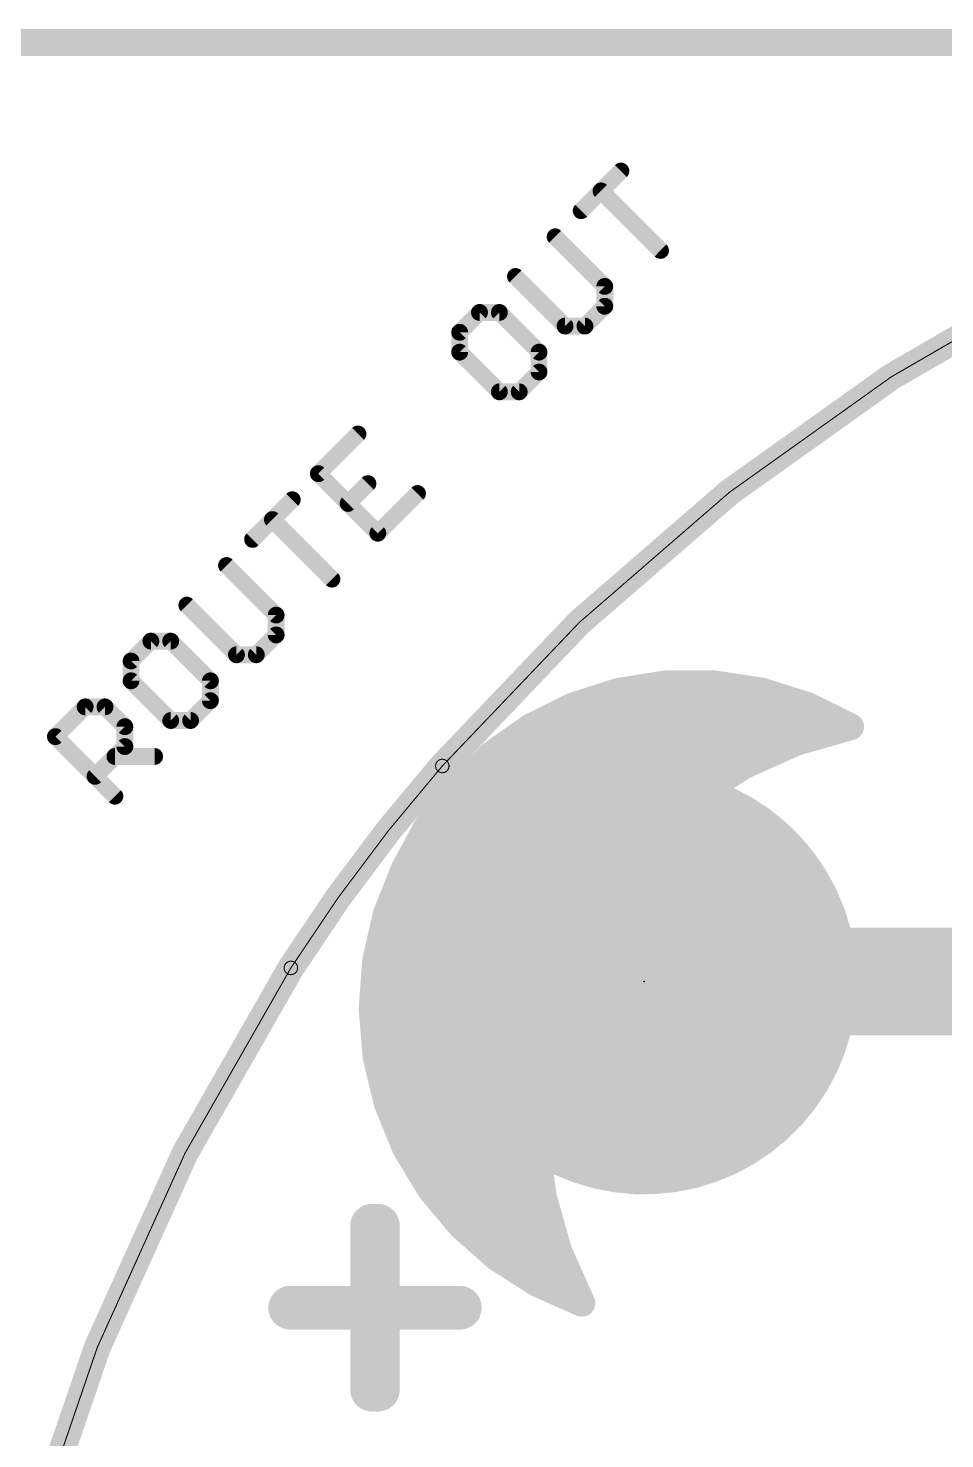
# Model space of a CAD drawing. Extents: x -29 to 78, y -21 to 39.
# Drawn here: x 0.94 to 7.86, y 19.79 to 30.43 of the extents above; entities that cross this region are included whole.
import ezdxf

# ---------------------------------------------------------------- set-up
doc = ezdxf.new("R2010")
doc.units = 0
for name, color, linetype in [('1', 12, 'CONTINUOUS'), ('16', 132, 'CONTINUOUS'), ('17', 110, 'CONTINUOUS'), ('20', 31, 'CONTINUOUS'), ('21', 41, 'CONTINUOUS'), ('22', 40, 'CONTINUOUS'), ('23', 53, 'CONTINUOUS'), ('49', 6, 'CONTINUOUS'), ('51', 53, 'CONTINUOUS')]:
    doc.layers.add(name, color=color, linetype=linetype)

# ---------------------------------------------------------------- blocks, each defined once
blk = doc.blocks.new('ROUNDP')
at = {"const_width": 0.5}
blk.add_lwpolyline([(0, -0.25, 1), (0, 0.25, 1), (0, -0.25)], format="xyb", dxfattribs=at)

msp = doc.modelspace()

# ---------------------------------------------------------------- linework, layer by layer
at = {"layer": '1'}
for points, const_width in [([(5.7526, 25.486), (5.3941, 25.4298)], 0.2032), ([(6.1156, 25.4868), (5.7526, 25.486)], 0.2032), ([(6.4744, 25.4321), (6.1156, 25.4868)], 0.2032), ([(5.3941, 25.4298), (5.0483, 25.3194)], 0.2032), ([(5.3008, 25.4), (6.5763, 25.4)], 0.2032), ([(6.8206, 25.3231), (6.4744, 25.4321)], 0.2032), ([(5.0483, 25.3194), (4.7235, 25.1574)], 0.2032), ([(7.1461, 25.1626), (6.8206, 25.3231)], 0.2032), ([(4.7235, 25.1574), (4.4273, 24.9477)], 0.2032), ([(4.8025, 25.1968), (7.0767, 25.1968)], 0.2032), ([(6.7349, 25.045), (7.1461, 25.1626)], 0.2032), ([(6.3447, 24.8702), (6.7349, 25.045)], 0.2032), ([(4.4273, 24.9477), (4.1666, 24.6952)], 0.2032), ([(4.4921, 24.9936), (6.6202, 24.9936)], 0.2032), ([(5.9832, 24.6417), (6.3447, 24.8702)], 0.2032), ([(4.2649, 24.7904), (6.2185, 24.7904)], 0.2032), ([(4.1666, 24.6952), (3.9476, 24.4057)], 0.2032), ([(5.658, 24.3641), (5.9832, 24.6417)], 0.2032), ([(4.0849, 24.5872), (5.9194, 24.5872)], 0.2032), ([(3.9476, 24.4057), (3.7754, 24.0862)], 0.2032), ([(3.9359, 24.384), (5.6813, 24.384)], 0.2032), ([(5.3755, 24.043), (5.658, 24.3641)], 0.2032), ([(3.8264, 24.1808), (5.4967, 24.1808)], 0.2032), ([(3.7754, 24.0862), (3.6413, 23.749)], 0.2032), ([(3.7322, 23.9776), (5.3327, 23.9776)], 0.2032), ([(5.1415, 23.6851), (5.3755, 24.043)], 0.2032), ([(3.6413, 23.749), (3.5604, 23.3951)], 0.2032), ([(3.6514, 23.7744), (5.1999, 23.7744)], 0.2032), ([(4.9608, 23.2976), (5.1415, 23.6851)], 0.2032), ([(3.6007, 23.5712), (5.0884, 23.5712)], 0.2032), ([(5.588, 23.241), (10.922, 23.241)], 0.8128), ([(3.5604, 23.3951), (3.5345, 23.0331)], 0.2032), ([(3.5584, 23.368), (4.9936, 23.368)], 0.2032), ([(4.837, 22.8883), (4.9608, 23.2976)], 0.2032), ([(3.5439, 23.1648), (4.9206, 23.1648)], 0.2032), ([(3.5345, 23.0331), (3.5643, 22.6714)], 0.2032), ([(3.5404, 22.9616), (4.8592, 22.9616)], 0.2032), ([(4.7727, 22.4655), (4.837, 22.8883)], 0.2032), ([(3.5571, 22.7584), (4.8172, 22.7584)], 0.2032), ([(3.5643, 22.6714), (3.649, 22.3185)], 0.2032), ([(3.5921, 22.5552), (4.7863, 22.5552)], 0.2032), ([(4.7691, 22.0379), (4.7727, 22.4655)], 0.2032), ([(3.6409, 22.352), (4.7717, 22.352)], 0.2032), ([(3.649, 22.3185), (3.7866, 21.9826)], 0.2032), ([(3.7185, 22.1488), (4.77, 22.1488)], 0.2032), ([(3.7866, 21.9826), (3.974, 21.6718)], 0.2032), ([(3.809, 21.9456), (4.7816, 21.9456)], 0.2032), ([(4.8263, 21.6141), (4.7691, 22.0379)], 0.2032), ([(3.9315, 21.7424), (4.809, 21.7424)], 0.2032), ([(3.974, 21.6718), (4.2067, 21.3933)], 0.2032), ([(4.0848, 21.5392), (4.8476, 21.5392)], 0.2032), ([(4.9433, 21.2028), (4.8263, 21.6141)], 0.2032), ([(4.2067, 21.3933), (4.4793, 21.1536)], 0.2032), ([(4.2719, 21.336), (4.9054, 21.336)], 0.2032), ([(5.1175, 20.8123), (4.9433, 21.2028)], 0.2032), ([(4.4793, 21.1536), (4.7853, 20.9584)], 0.2032), ([(4.5119, 21.1328), (4.9745, 21.1328)], 0.2032), ([(4.7853, 20.9584), (5.1175, 20.8123)], 0.2032), ([(4.8508, 20.9296), (5.0652, 20.9296)], 0.2032)]:
    msp.add_lwpolyline(points, dxfattribs=dict(at, const_width=const_width))
for points, const_width in [([(5.7525, 25.5368, 1), (5.7527, 25.4352)], 0.1016), ([(5.7605, 25.4358, 1), (5.7447, 25.5362)], 0.1016), ([(6.1232, 25.537, 1), (6.1079, 25.4366)], 0.1016), ([(6.1157, 25.436, 1), (6.1155, 25.5376)], 0.1016), ([(5.3008, 25.4508, 1), (5.3008, 25.3492)], 0.1016), ([(5.3862, 25.48, 1), (5.4019, 25.3796)], 0.1016), ([(5.4095, 25.3814, 1), (5.3786, 25.4782)], 0.1016), ([(6.4896, 25.4805, 1), (6.4591, 25.3836)], 0.1016), ([(6.4667, 25.3819, 1), (6.482, 25.4823)], 0.1016), ([(6.5763, 25.3492, 1), (6.5763, 25.4508)], 0.1016), ([(5.0329, 25.3678, 1), (5.0638, 25.271)], 0.1016), ([(5.071, 25.2739, 1), (5.0256, 25.3648)], 0.1016), ([(6.8431, 25.3687, 1), (6.7981, 25.2776)], 0.1016), ([(6.8053, 25.2747, 1), (6.8358, 25.3716)], 0.1016), ([(4.7008, 25.2029, 1), (4.7462, 25.1119)], 0.1016), ([(4.7529, 25.1159, 1), (4.6941, 25.1989)], 0.1016), ([(4.8025, 25.2476, 1), (4.8025, 25.146)], 0.1016), ([(7.0767, 25.146, 1), (7.0767, 25.2476)], 0.1016), ([(7.1236, 25.117, 1), (7.1685, 25.2081)], 0.1016), ([(7.16, 25.1137, 1), (7.1321, 25.2114)], 0.1016), ([(6.721, 25.0938, 1), (6.7489, 24.9962)], 0.1016), ([(6.7557, 24.9986, 1), (6.7142, 25.0914)], 0.1016), ([(4.3979, 24.9892, 1), (4.4566, 24.9062)], 0.1016), ([(4.4626, 24.9112, 1), (4.3919, 24.9842)], 0.1016), ([(4.4921, 25.0444, 1), (4.4921, 24.9428)], 0.1016), ([(6.6202, 24.9428, 1), (6.6202, 25.0444)], 0.1016), ([(6.3239, 24.9165, 1), (6.3654, 24.8238)], 0.1016), ([(6.3718, 24.8273, 1), (6.3175, 24.9131)], 0.1016), ([(4.2649, 24.8412, 1), (4.2649, 24.7396)], 0.1016), ([(6.2185, 24.7396, 1), (6.2185, 24.8412)], 0.1016), ([(4.1312, 24.7316, 1), (4.2019, 24.6587)], 0.1016), ([(4.2071, 24.6645, 1), (4.1261, 24.7258)], 0.1016), ([(5.9561, 24.6846, 1), (6.0104, 24.5987)], 0.1016), ([(6.0162, 24.603, 1), (5.9503, 24.6803)], 0.1016), ([(4.0849, 24.638, 1), (4.0849, 24.5364)], 0.1016), ([(5.9194, 24.5364, 1), (5.9194, 24.638)], 0.1016), ([(3.9071, 24.4364, 1), (3.9881, 24.3751)], 0.1016), ([(3.9923, 24.3816, 1), (3.9029, 24.4298)], 0.1016), ([(3.9359, 24.4348, 1), (3.9359, 24.3332)], 0.1016), ([(5.625, 24.4027, 1), (5.6909, 24.3254)], 0.1016), ([(5.6961, 24.3305, 1), (5.6198, 24.3976)], 0.1016), ([(5.6813, 24.3332, 1), (5.6813, 24.4348)], 0.1016), ([(3.8264, 24.2316, 1), (3.8264, 24.13)], 0.1016), ([(5.4967, 24.13, 1), (5.4967, 24.2316)], 0.1016), ([(3.8226, 24.0675, 1), (3.7282, 24.105)], 0.1016), ([(3.7322, 24.0284, 1), (3.7322, 23.9268)], 0.1016), ([(3.7307, 24.1103, 1), (3.8201, 24.0621)], 0.1016), ([(5.3373, 24.0766, 1), (5.4136, 24.0095)], 0.1016), ([(5.3327, 23.9268, 1), (5.3327, 24.0284)], 0.1016), ([(5.418, 24.0152, 1), (5.333, 24.0708)], 0.1016), ([(3.6908, 23.7376, 1), (3.5918, 23.7603)], 0.1016), ([(3.6514, 23.8252, 1), (3.6514, 23.7236)], 0.1016), ([(5.1999, 23.7236, 1), (5.1999, 23.8252)], 0.1016), ([(3.5941, 23.7677, 1), (3.6885, 23.7302)], 0.1016), ([(5.099, 23.7129, 1), (5.184, 23.6573)], 0.1016), ([(5.1875, 23.6637, 1), (5.0954, 23.7066)], 0.1016), ([(3.6007, 23.622, 1), (3.6007, 23.5204)], 0.1016), ([(5.0884, 23.5204, 1), (5.0884, 23.622)], 0.1016), ([(5.588, 23.4442, 1), (5.588, 23.0378)], 0.4064), ([(3.5584, 23.4188, 1), (3.5584, 23.3172)], 0.1016), ([(3.5109, 23.4065, 1), (3.6099, 23.3838)], 0.1016), ([(3.6111, 23.3915, 1), (3.5097, 23.3988)], 0.1016), ([(4.9936, 23.3172, 1), (4.9936, 23.4188)], 0.1016), ([(4.9147, 23.319, 1), (5.0068, 23.2761)], 0.1016), ([(5.0094, 23.2829, 1), (4.9121, 23.3123)], 0.1016), ([(3.5439, 23.2156, 1), (3.5439, 23.114)], 0.1016), ([(4.9206, 23.114, 1), (4.9206, 23.2156)], 0.1016), ([(3.5851, 23.0373, 1), (3.4839, 23.029)], 0.1016), ([(3.4838, 23.0367, 1), (3.5852, 23.0295)], 0.1016), ([(3.5404, 23.0124, 1), (3.5404, 22.9108)], 0.1016), ([(4.8592, 22.9108, 1), (4.8592, 23.0124)], 0.1016), ([(4.7884, 22.903, 1), (4.8856, 22.8735)], 0.1016), ([(4.8872, 22.8806, 1), (4.7868, 22.8959)], 0.1016), ([(3.5571, 22.8092, 1), (3.5571, 22.7076)], 0.1016), ([(4.8172, 22.7076, 1), (4.8172, 22.8092)], 0.1016), ([(3.6137, 22.6833, 1), (3.5149, 22.6595)], 0.1016), ([(3.5136, 22.6672, 1), (3.6149, 22.6756)], 0.1016), ([(3.5921, 22.606, 1), (3.5921, 22.5044)], 0.1016), ([(4.7863, 22.5044, 1), (4.7863, 22.606)], 0.1016), ([(4.7224, 22.4731, 1), (4.8229, 22.4579)], 0.1016), ([(4.8235, 22.4651, 1), (4.7219, 22.4659)], 0.1016), ([(3.6409, 22.4028, 1), (3.6409, 22.3012)], 0.1016), ([(3.696, 22.3377, 1), (3.602, 22.2992)], 0.1016), ([(3.5996, 22.3066, 1), (3.6984, 22.3303)], 0.1016), ([(4.7717, 22.3012, 1), (4.7717, 22.4028)], 0.1016), ([(3.7185, 22.1996, 1), (3.7185, 22.098)], 0.1016), ([(4.77, 22.098, 1), (4.77, 22.1996)], 0.1016), ([(3.8301, 22.0089, 1), (3.7431, 21.9564)], 0.1016), ([(3.7396, 21.9634, 1), (3.8336, 22.0019)], 0.1016), ([(3.809, 21.9964, 1), (3.809, 21.8948)], 0.1016), ([(4.8194, 22.0447, 1), (4.7187, 22.0311)], 0.1016), ([(4.7183, 22.0383, 1), (4.8199, 22.0375)], 0.1016), ([(4.7816, 21.8948, 1), (4.7816, 21.9964)], 0.1016), ([(3.9315, 21.7932, 1), (3.9315, 21.6916)], 0.1016), ([(4.809, 21.6916, 1), (4.809, 21.7932)], 0.1016), ([(4.013, 21.7044, 1), (3.935, 21.6392)], 0.1016), ([(3.9305, 21.6456, 1), (4.0175, 21.698)], 0.1016), ([(4.0848, 21.59, 1), (4.0848, 21.4884)], 0.1016), ([(4.8752, 21.628, 1), (4.7775, 21.6002)], 0.1016), ([(4.776, 21.6073, 1), (4.8767, 21.6209)], 0.1016), ([(4.8476, 21.4884, 1), (4.8476, 21.59)], 0.1016), ([(4.2403, 21.4314, 1), (4.1732, 21.3551)], 0.1016), ([(4.1677, 21.3607, 1), (4.2457, 21.4259)], 0.1016), ([(4.2719, 21.3868, 1), (4.2719, 21.2852)], 0.1016), ([(4.9054, 21.2852, 1), (4.9054, 21.3868)], 0.1016), ([(4.9897, 21.2235, 1), (4.8969, 21.1821)], 0.1016), ([(4.5066, 21.1964, 1), (4.452, 21.1108)], 0.1016), ([(4.4457, 21.1155, 1), (4.5128, 21.1918)], 0.1016), ([(4.5119, 21.1836, 1), (4.5119, 21.082)], 0.1016), ([(4.8944, 21.1889, 1), (4.9921, 21.2167)], 0.1016), ([(4.9745, 21.082, 1), (4.9745, 21.1836)], 0.1016), ([(4.8057, 21.0049, 1), (4.7648, 20.9119)], 0.1016), ([(4.7579, 20.9156, 1), (4.8126, 21.0012)], 0.1016), ([(4.8508, 20.9804, 1), (4.8508, 20.8788)], 0.1016), ([(5.0652, 20.8788, 1), (5.0652, 20.9804)], 0.1016), ([(5.0711, 20.7916, 1), (5.1639, 20.833)], 0.1016), ([(5.097, 20.7658, 1), (5.138, 20.8588)], 0.1016)]:
    msp.add_lwpolyline(points, format="xyb", dxfattribs=dict(at, const_width=const_width))
at = {"layer": '16', "const_width": 0.2032}
for points in [[(5.3941, 25.4298), (5.7526, 25.486)], [(5.7526, 25.486), (6.1156, 25.4868)], [(6.1156, 25.4868), (6.4744, 25.4321)], [(5.0483, 25.3194), (5.3941, 25.4298)], [(5.3008, 25.4), (6.5763, 25.4)], [(6.4744, 25.4321), (6.8206, 25.3231)], [(4.7235, 25.1574), (5.0483, 25.3194)], [(6.8206, 25.3231), (7.1461, 25.1626)], [(4.4273, 24.9477), (4.7235, 25.1574)], [(4.8025, 25.1968), (7.0767, 25.1968)], [(7.1461, 25.1626), (6.7349, 25.045)], [(6.7349, 25.045), (6.3447, 24.8702)], [(4.1666, 24.6952), (4.4273, 24.9477)], [(4.4921, 24.9936), (6.6202, 24.9936)], [(6.3447, 24.8702), (5.9832, 24.6417)], [(4.2649, 24.7904), (6.2185, 24.7904)], [(3.9476, 24.4057), (4.1666, 24.6952)], [(5.9832, 24.6417), (5.658, 24.3641)], [(4.0849, 24.5872), (5.9194, 24.5872)], [(3.7754, 24.0862), (3.9476, 24.4057)], [(3.9359, 24.384), (5.6813, 24.384)], [(5.658, 24.3641), (5.3755, 24.043)], [(3.8263, 24.1808), (5.4967, 24.1808)], [(3.6413, 23.749), (3.7754, 24.0862)], [(3.7322, 23.9776), (5.3327, 23.9776)], [(5.3755, 24.043), (5.1415, 23.6851)], [(3.5604, 23.3951), (3.6413, 23.749)], [(3.6514, 23.7744), (5.1999, 23.7744)], [(5.1415, 23.6851), (4.9608, 23.2976)], [(3.6007, 23.5712), (5.0884, 23.5712)], [(3.5345, 23.0331), (3.5604, 23.3951)], [(3.5584, 23.368), (4.9936, 23.368)], [(4.9608, 23.2976), (4.837, 22.8883)], [(3.5439, 23.1648), (4.9206, 23.1648)], [(3.5643, 22.6714), (3.5345, 23.0331)], [(3.5404, 22.9616), (4.8592, 22.9616)], [(4.837, 22.8883), (4.7727, 22.4655)], [(3.5571, 22.7584), (4.8172, 22.7584)], [(3.649, 22.3185), (3.5643, 22.6714)], [(3.5921, 22.5552), (4.7863, 22.5552)], [(4.7727, 22.4655), (4.7691, 22.0379)], [(3.6409, 22.352), (4.7717, 22.352)], [(3.7866, 21.9826), (3.649, 22.3185)], [(3.7185, 22.1488), (4.77, 22.1488)], [(3.974, 21.6718), (3.7866, 21.9826)], [(3.809, 21.9456), (4.7816, 21.9456)], [(4.7691, 22.0379), (4.8263, 21.6141)], [(3.9315, 21.7424), (4.809, 21.7424)], [(4.2067, 21.3933), (3.974, 21.6718)], [(4.0848, 21.5392), (4.8476, 21.5392)], [(4.8263, 21.6141), (4.9433, 21.2028)], [(4.4793, 21.1536), (4.2067, 21.3933)], [(4.2719, 21.336), (4.9054, 21.336)], [(4.9433, 21.2028), (5.1175, 20.8123)], [(4.7853, 20.9584), (4.4793, 21.1536)], [(4.5119, 21.1328), (4.9745, 21.1328)], [(5.1175, 20.8123), (4.7853, 20.9584)], [(4.8508, 20.9296), (5.0652, 20.9296)]]:
    msp.add_lwpolyline(points, dxfattribs=at)
at = {"layer": '16', "const_width": 0.1016}
for points in [[(5.7525, 25.5368, 1), (5.7527, 25.4352)], [(5.7605, 25.4358, 1), (5.7447, 25.5362)], [(6.1232, 25.537, 1), (6.1079, 25.4366)], [(6.1157, 25.436, 1), (6.1155, 25.5376)], [(5.3008, 25.4508, 1), (5.3008, 25.3492)], [(5.3862, 25.48, 1), (5.4019, 25.3796)], [(5.4095, 25.3814, 1), (5.3786, 25.4782)], [(6.4896, 25.4805, 1), (6.4591, 25.3836)], [(6.4667, 25.3819, 1), (6.482, 25.4823)], [(6.5763, 25.3492, 1), (6.5763, 25.4508)], [(5.0329, 25.3678, 1), (5.0638, 25.271)], [(5.071, 25.2739, 1), (5.0256, 25.3648)], [(6.8431, 25.3687, 1), (6.7981, 25.2776)], [(6.8053, 25.2747, 1), (6.8358, 25.3716)], [(4.7008, 25.2029, 1), (4.7462, 25.1119)], [(4.7529, 25.1159, 1), (4.6941, 25.1989)], [(4.8025, 25.2476, 1), (4.8025, 25.146)], [(7.0767, 25.146, 1), (7.0767, 25.2476)], [(7.1236, 25.117, 1), (7.1685, 25.2081)], [(7.16, 25.1137, 1), (7.1321, 25.2114)], [(6.721, 25.0938, 1), (6.7489, 24.9962)], [(6.7557, 24.9986, 1), (6.7142, 25.0914)], [(4.3979, 24.9892, 1), (4.4566, 24.9062)], [(4.4626, 24.9112, 1), (4.3919, 24.9842)], [(4.4921, 25.0444, 1), (4.4921, 24.9428)], [(6.6202, 24.9428, 1), (6.6202, 25.0444)], [(6.3239, 24.9165, 1), (6.3654, 24.8238)], [(6.3718, 24.8273, 1), (6.3175, 24.9131)], [(4.2649, 24.8412, 1), (4.2649, 24.7396)], [(6.2185, 24.7396, 1), (6.2185, 24.8412)], [(4.1312, 24.7316, 1), (4.2019, 24.6587)], [(4.2071, 24.6645, 1), (4.1261, 24.7258)], [(5.9561, 24.6846, 1), (6.0104, 24.5987)], [(6.0162, 24.603, 1), (5.9503, 24.6803)], [(4.0849, 24.638, 1), (4.0849, 24.5364)], [(5.9194, 24.5364, 1), (5.9194, 24.638)], [(3.9071, 24.4364, 1), (3.9881, 24.3751)], [(3.9923, 24.3816, 1), (3.9029, 24.4298)], [(3.9359, 24.4348, 1), (3.9359, 24.3332)], [(5.625, 24.4027, 1), (5.6909, 24.3254)], [(5.6961, 24.3305, 1), (5.6198, 24.3976)], [(5.6813, 24.3332, 1), (5.6813, 24.4348)], [(3.8263, 24.2316, 1), (3.8263, 24.13)], [(5.4967, 24.13, 1), (5.4967, 24.2316)], [(3.8226, 24.0675, 1), (3.7282, 24.105)], [(3.7322, 24.0284, 1), (3.7322, 23.9268)], [(3.7307, 24.1103, 1), (3.8201, 24.0621)], [(5.3373, 24.0766, 1), (5.4136, 24.0095)], [(5.3327, 23.9268, 1), (5.3327, 24.0284)], [(5.418, 24.0152, 1), (5.333, 24.0708)], [(3.6908, 23.7376, 1), (3.5918, 23.7603)], [(3.6514, 23.8252, 1), (3.6514, 23.7236)], [(5.1999, 23.7236, 1), (5.1999, 23.8252)], [(3.5941, 23.7677, 1), (3.6885, 23.7302)], [(5.099, 23.7129, 1), (5.184, 23.6573)], [(5.1875, 23.6637, 1), (5.0954, 23.7066)], [(3.6007, 23.622, 1), (3.6007, 23.5204)], [(5.0884, 23.5204, 1), (5.0884, 23.622)], [(3.5584, 23.4188, 1), (3.5584, 23.3172)], [(3.5109, 23.4065, 1), (3.6099, 23.3838)], [(3.6111, 23.3915, 1), (3.5097, 23.3988)], [(4.9936, 23.3172, 1), (4.9936, 23.4188)], [(4.9147, 23.319, 1), (5.0068, 23.2761)], [(5.0094, 23.2829, 1), (4.9121, 23.3123)], [(3.5439, 23.2156, 1), (3.5439, 23.114)], [(4.9206, 23.114, 1), (4.9206, 23.2156)], [(3.5851, 23.0373, 1), (3.4839, 23.029)], [(3.4838, 23.0367, 1), (3.5852, 23.0295)], [(3.5404, 23.0124, 1), (3.5404, 22.9108)], [(4.8592, 22.9108, 1), (4.8592, 23.0124)], [(4.7884, 22.903, 1), (4.8856, 22.8735)], [(4.8872, 22.8806, 1), (4.7868, 22.8959)], [(3.5571, 22.8092, 1), (3.5571, 22.7076)], [(4.8172, 22.7076, 1), (4.8172, 22.8092)], [(3.6137, 22.6833, 1), (3.5149, 22.6595)], [(3.5136, 22.6672, 1), (3.6149, 22.6756)], [(3.5921, 22.606, 1), (3.5921, 22.5044)], [(4.7863, 22.5044, 1), (4.7863, 22.606)], [(4.7224, 22.4731, 1), (4.8229, 22.4579)], [(4.8235, 22.4651, 1), (4.7219, 22.4659)], [(3.6409, 22.4028, 1), (3.6409, 22.3012)], [(3.696, 22.3377, 1), (3.602, 22.2992)], [(3.5996, 22.3066, 1), (3.6984, 22.3303)], [(4.7717, 22.3012, 1), (4.7717, 22.4028)], [(3.7185, 22.1996, 1), (3.7185, 22.098)], [(4.77, 22.098, 1), (4.77, 22.1996)], [(3.8301, 22.0089, 1), (3.7431, 21.9564)], [(3.7396, 21.9634, 1), (3.8336, 22.0019)], [(3.809, 21.9964, 1), (3.809, 21.8948)], [(4.8194, 22.0447, 1), (4.7187, 22.0311)], [(4.7183, 22.0383, 1), (4.8199, 22.0375)], [(4.7816, 21.8948, 1), (4.7816, 21.9964)], [(3.9315, 21.7932, 1), (3.9315, 21.6916)], [(4.809, 21.6916, 1), (4.809, 21.7932)], [(4.013, 21.7044, 1), (3.935, 21.6392)], [(3.9305, 21.6456, 1), (4.0175, 21.698)], [(4.0848, 21.59, 1), (4.0848, 21.4884)], [(4.8752, 21.628, 1), (4.7775, 21.6002)], [(4.776, 21.6073, 1), (4.8767, 21.6209)], [(4.8476, 21.4884, 1), (4.8476, 21.59)], [(4.2403, 21.4314, 1), (4.1732, 21.3551)], [(4.1677, 21.3607, 1), (4.2457, 21.4259)], [(4.2719, 21.3868, 1), (4.2719, 21.2852)], [(4.9054, 21.2852, 1), (4.9054, 21.3868)], [(4.9897, 21.2235, 1), (4.8969, 21.1821)], [(4.5066, 21.1964, 1), (4.452, 21.1108)], [(4.4457, 21.1155, 1), (4.5128, 21.1918)], [(4.5119, 21.1836, 1), (4.5119, 21.082)], [(4.8944, 21.1889, 1), (4.9921, 21.2167)], [(4.9745, 21.082, 1), (4.9745, 21.1836)], [(4.8057, 21.0049, 1), (4.7648, 20.9119)], [(4.7579, 20.9156, 1), (4.8126, 21.0012)], [(4.8508, 20.9804, 1), (4.8508, 20.8788)], [(5.0652, 20.8788, 1), (5.0652, 20.9804)], [(5.0711, 20.7916, 1), (5.1639, 20.833)], [(5.097, 20.7658, 1), (5.138, 20.8588)]]:
    msp.add_lwpolyline(points, format="xyb", dxfattribs=at)
at = {"layer": '20'}
for points, const_width in [([(1.27, 30.3276), (0.254, 30.3276)], 0.2032), ([(5.1125, 29.0572), (5.4121, 29.3568)], 0.127), ([(5.7116, 28.7576), (5.2623, 29.207)], 0.127), ([(5.2904, 28.4862), (4.9159, 28.8607)], 0.127), ([(4.6163, 28.5611), (4.9908, 28.1866)], 0.127), ([(5.2904, 28.3364), (5.2904, 28.4862)], 0.127), ([(4.3449, 28.2897), (4.1951, 28.1399)], 0.127), ([(4.4947, 28.2897), (4.3449, 28.2897)], 0.127), ([(4.7943, 27.9901), (4.4947, 28.2897)], 0.127), ([(5.1406, 28.1866), (5.2904, 28.3364)], 0.127), ([(4.9908, 28.1866), (5.1406, 28.1866)], 0.127), ([(4.1951, 28.1399), (4.1951, 27.9901)], 0.127), ([(4.1951, 27.9901), (4.4947, 27.6905)], 0.127), ([(4.7943, 27.8403), (4.7943, 27.9901)], 0.127), ([(4.6445, 27.6905), (4.7943, 27.8403)], 0.127), ([(4.4947, 27.6905), (4.6445, 27.6905)], 0.127), ([(3.4275, 27.3723), (3.1279, 27.0727)], 0.127), ([(3.1279, 27.0727), (3.5773, 26.6233)], 0.127), ([(3.3526, 26.848), (3.5024, 26.9978)], 0.127), ([(2.6318, 26.5766), (2.9314, 26.8762)], 0.127), ([(3.5773, 26.6233), (3.8769, 26.9229)], 0.127), ([(3.231, 26.277), (2.7816, 26.7264)], 0.127), ([(2.8098, 26.0055), (2.4353, 26.38)], 0.127), ([(2.1357, 26.0804), (2.5102, 25.7059)], 0.127), ([(2.8098, 25.8557), (2.8098, 26.0055)], 0.127), ([(1.8642, 25.809), (1.7144, 25.6592)], 0.127), ([(2.014, 25.809), (1.8642, 25.809)], 0.127), ([(2.3136, 25.5094), (2.014, 25.809)], 0.127), ([(2.66, 25.7059), (2.8098, 25.8557)], 0.127), ([(2.5102, 25.7059), (2.66, 25.7059)], 0.127), ([(1.7144, 25.6592), (1.7144, 25.5094)], 0.127), ([(1.7144, 25.5094), (2.014, 25.2098)], 0.127), ([(2.3136, 25.3596), (2.3136, 25.5094)], 0.127), ([(1.1434, 25.0882), (1.3681, 25.3129)], 0.127), ([(1.3681, 25.3129), (1.5179, 25.3129)], 0.127), ([(1.5179, 25.3129), (1.6677, 25.1631)], 0.127), ([(2.1638, 25.2098), (2.3136, 25.3596)], 0.127), ([(2.014, 25.2098), (2.1638, 25.2098)], 0.127), ([(1.5928, 24.6388), (1.1434, 25.0882)], 0.127), ([(1.6677, 25.1631), (1.6677, 25.0133)], 0.127), ([(1.6677, 25.0133), (1.443, 24.7886)], 0.127), ([(1.5928, 24.9384), (1.8924, 24.9384)], 0.127)]:
    msp.add_lwpolyline(points, dxfattribs=dict(at, const_width=const_width))
for points, const_width in [([(1.27, 30.2768, 1), (1.27, 30.3784)], 0.1016), ([(29.6926, 22.5806, 0.5109), (4.064, 24.8666)], 0.2032), ([(29.6926, 22.5806, 0.5109), (4.064, 24.8666)], 0.008), ([(5.4345, 29.3344, 1), (5.3896, 29.3793)], 0.0635), ([(5.2847, 29.2295, 1), (5.2398, 29.1846)], 0.0635), ([(5.09, 29.0797, 1), (5.1349, 29.0348)], 0.0635), ([(4.9384, 28.8831, 1), (4.8935, 28.8382)], 0.0635), ([(5.6892, 28.7352, 1), (5.7341, 28.7801)], 0.0635), ([(4.6388, 28.5836, 1), (4.5939, 28.5386)], 0.0635), ([(5.3222, 28.4862, 1), (5.2587, 28.4862)], 0.0635), ([(5.268, 28.4637, 1), (5.3129, 28.5087)], 0.0635), ([(4.3449, 28.3214, 1), (4.3449, 28.2579)], 0.0635), ([(4.3673, 28.2672, 1), (4.3224, 28.3121)], 0.0635), ([(4.5171, 28.3121, 1), (4.4722, 28.2672)], 0.0635), ([(4.4947, 28.2579, 1), (4.4947, 28.3214)], 0.0635), ([(5.2587, 28.3364, 1), (5.3222, 28.3364)], 0.0635), ([(5.3129, 28.3139, 1), (5.268, 28.3589)], 0.0635), ([(4.9908, 28.2184, 1), (4.9908, 28.1549)], 0.0635), ([(4.9684, 28.1642, 1), (5.0133, 28.2091)], 0.0635), ([(5.1182, 28.2091, 1), (5.1631, 28.1642)], 0.0635), ([(5.1406, 28.1549, 1), (5.1406, 28.2184)], 0.0635), ([(4.2268, 28.1399, 1), (4.1633, 28.1399)], 0.0635), ([(4.1726, 28.1623, 1), (4.2175, 28.1174)], 0.0635), ([(4.1633, 27.9901, 1), (4.2268, 27.9901)], 0.0635), ([(4.2175, 28.0125, 1), (4.1726, 27.9676)], 0.0635), ([(4.826, 27.9901, 1), (4.7625, 27.9901)], 0.0635), ([(4.7718, 27.9676, 1), (4.8167, 28.0125)], 0.0635), ([(4.8167, 27.8178, 1), (4.7718, 27.8627)], 0.0635), ([(4.7625, 27.8403, 1), (4.826, 27.8403)], 0.0635), ([(4.4947, 27.7222, 1), (4.4947, 27.6587)], 0.0635), ([(4.4722, 27.668, 1), (4.5171, 27.7129)], 0.0635), ([(4.622, 27.7129, 1), (4.6669, 27.668)], 0.0635), ([(4.6445, 27.6587, 1), (4.6445, 27.7222)], 0.0635), ([(3.45, 27.3499, 1), (3.4051, 27.3948)], 0.0635), ([(3.1504, 27.0952, 1), (3.1055, 27.0503)], 0.0635), ([(3.1055, 27.0952, 1), (3.1504, 27.0503)], 0.0635), ([(3.5249, 26.9754, 1), (3.48, 27.0203)], 0.0635), ([(2.9538, 26.8537, 1), (2.9089, 26.8986)], 0.0635), ([(3.8994, 26.9005, 1), (3.8545, 26.9454)], 0.0635), ([(3.3302, 26.8705, 1), (3.3751, 26.8256)], 0.0635), ([(2.804, 26.7488, 1), (2.7591, 26.7039)], 0.0635), ([(2.6093, 26.599, 1), (2.6542, 26.5541)], 0.0635), ([(3.5549, 26.6458, 1), (3.5998, 26.6009)], 0.0635), ([(3.5549, 26.6009, 1), (3.5998, 26.6458)], 0.0635), ([(2.4577, 26.4025, 1), (2.4128, 26.3576)], 0.0635), ([(3.2085, 26.2545, 1), (3.2534, 26.2994)], 0.0635), ([(2.1581, 26.1029, 1), (2.1132, 26.058)], 0.0635), ([(2.8415, 26.0055, 1), (2.778, 26.0055)], 0.0635), ([(2.7873, 25.9831, 1), (2.8322, 26.028)], 0.0635), ([(1.8642, 25.8408, 1), (1.8642, 25.7773)], 0.0635), ([(1.8867, 25.7866, 1), (1.8418, 25.8315)], 0.0635), ([(2.0365, 25.8315, 1), (1.9916, 25.7866)], 0.0635), ([(2.014, 25.7773, 1), (2.014, 25.8408)], 0.0635), ([(2.778, 25.8557, 1), (2.8415, 25.8557)], 0.0635), ([(2.8322, 25.8333, 1), (2.7873, 25.8782)], 0.0635), ([(2.5102, 25.7377, 1), (2.5102, 25.6742)], 0.0635), ([(2.66, 25.6742, 1), (2.66, 25.7377)], 0.0635), ([(1.7462, 25.6592, 1), (1.6827, 25.6592)], 0.0635), ([(1.692, 25.6817, 1), (1.7369, 25.6368)], 0.0635), ([(2.4877, 25.6835, 1), (2.5326, 25.7284)], 0.0635), ([(2.6375, 25.7284, 1), (2.6824, 25.6835)], 0.0635), ([(1.7369, 25.5319, 1), (1.692, 25.487)], 0.0635), ([(2.3454, 25.5094, 1), (2.2819, 25.5094)], 0.0635), ([(2.2912, 25.487, 1), (2.3361, 25.5319)], 0.0635), ([(1.6827, 25.5094, 1), (1.7462, 25.5094)], 0.0635), ([(1.3681, 25.3446, 1), (1.3681, 25.2811)], 0.0635), ([(1.3906, 25.2904, 1), (1.3456, 25.3353)], 0.0635), ([(1.5403, 25.3353, 1), (1.4954, 25.2904)], 0.0635), ([(1.5179, 25.2811, 1), (1.5179, 25.3446)], 0.0635), ([(2.2819, 25.3596, 1), (2.3454, 25.3596)], 0.0635), ([(2.3361, 25.3372, 1), (2.2912, 25.3821)], 0.0635), ([(2.014, 25.2416, 1), (2.014, 25.1781)], 0.0635), ([(1.9916, 25.1874, 1), (2.0365, 25.2323)], 0.0635), ([(2.1414, 25.2323, 1), (2.1863, 25.1874)], 0.0635), ([(2.1638, 25.1781, 1), (2.1638, 25.2416)], 0.0635), ([(1.1659, 25.1106, 1), (1.121, 25.0657)], 0.0635), ([(1.121, 25.1106, 1), (1.1659, 25.0657)], 0.0635), ([(1.6994, 25.1631, 1), (1.636, 25.1631)], 0.0635), ([(1.6452, 25.1406, 1), (1.6902, 25.1855)], 0.0635), ([(1.6359, 25.0133, 1), (1.6994, 25.0133)], 0.0635), ([(1.6901, 24.9908, 1), (1.6452, 25.0357)], 0.0635), ([(1.5928, 24.9701, 1), (1.5928, 24.9066)], 0.0635), ([(1.8924, 24.9066, 1), (1.8924, 24.9701)], 0.0635), ([(4.064, 24.8666, 0.0385), (2.921, 23.3426)], 0.2032), ([(4.0256, 24.8999, 1), (4.1024, 24.8333)], 0.1016), ([(4.1022, 24.8331, 1), (4.0258, 24.9001)], 0.1016), ([(4.1022, 24.8331, 1), (4.0258, 24.9001)], 0.008), ([(4.1022, 24.8331, 1), (4.0258, 24.9001)], 0.008), ([(1.4205, 24.811, 1), (1.4655, 24.7661)], 0.0635), ([(4.064, 24.8666, 0.0385), (2.921, 23.3426)], 0.008), ([(4.0258, 24.9001, 1), (4.1022, 24.8331)], 0.008), ([(4.0258, 24.9001, 1), (4.1022, 24.8331)], 0.008), ([(4.0243, 24.9014, 1), (4.0273, 24.8988)], 0.004), ([(4.0243, 24.9014, 1), (4.0273, 24.8988)], 0.004), ([(4.0273, 24.8988, 1), (4.0243, 24.9014)], 0.004), ([(4.0273, 24.8988, 1), (4.0243, 24.9014)], 0.004), ([(4.0625, 24.8679, 1), (4.0655, 24.8653)], 0.004), ([(4.0655, 24.8653, 1), (4.0625, 24.8679)], 0.004), ([(4.1007, 24.8344, 1), (4.1037, 24.8318)], 0.004), ([(4.1007, 24.8344, 1), (4.1037, 24.8318)], 0.004), ([(4.1037, 24.8318, 1), (4.1007, 24.8344)], 0.004), ([(4.1037, 24.8318, 1), (4.1007, 24.8344)], 0.004), ([(1.5703, 24.6163, 1), (1.6153, 24.6612)], 0.0635), ([(2.921, 23.3426, 0.3447), (4.953, 2.5146)], 0.2032), ([(2.9639, 23.3153, 1), (2.8781, 23.3699)], 0.1016), ([(2.921, 23.3426, 0.3447), (4.953, 2.5146)], 0.008), ([(2.8781, 23.3699, 1), (2.9639, 23.3153)], 0.1016), ([(2.8781, 23.3699, 1), (2.9639, 23.3153)], 0.008), ([(2.8781, 23.3699, 1), (2.9639, 23.3153)], 0.008), ([(2.9639, 23.3153, 1), (2.8781, 23.3699)], 0.008), ([(2.9639, 23.3153, 1), (2.8781, 23.3699)], 0.008), ([(2.8764, 23.371, 1), (2.8798, 23.3688)], 0.004), ([(2.8764, 23.371, 1), (2.8798, 23.3688)], 0.004), ([(2.8798, 23.3688, 1), (2.8764, 23.371)], 0.004), ([(2.8798, 23.3688, 1), (2.8764, 23.371)], 0.004), ([(2.9193, 23.3437, 1), (2.9227, 23.3415)], 0.004), ([(2.9227, 23.3415, 1), (2.9193, 23.3437)], 0.004), ([(2.9622, 23.3164, 1), (2.9656, 23.3142)], 0.004), ([(2.9622, 23.3164, 1), (2.9656, 23.3142)], 0.004), ([(2.9656, 23.3142, 1), (2.9622, 23.3164)], 0.004), ([(2.9656, 23.3142, 1), (2.9622, 23.3164)], 0.004)]:
    msp.add_lwpolyline(points, format="xyb", dxfattribs=dict(at, const_width=const_width))
at = {"layer": '21', "const_width": 0.1651}
for points in [[(3.6602, 21.3966, 1), (3.4951, 21.3966)], [(2.9591, 20.8605, 1), (2.9591, 20.6954)], [(4.1963, 20.6954, 1), (4.1963, 20.8605)], [(3.4951, 20.1594, 1), (3.6602, 20.1594)]]:
    msp.add_lwpolyline(points, format="xyb", dxfattribs=at)
at = {"layer": '21', "const_width": 0.3302}
for points in [[(3.5777, 21.3966), (3.5777, 20.1594)], [(2.9591, 20.778), (4.1963, 20.778)]]:
    msp.add_lwpolyline(points, dxfattribs=at)
at = {"layer": '22', "const_width": 0.3302}
for points in [[(3.5343, 21.3966), (3.5343, 20.1594)], [(4.1529, 20.778), (2.9157, 20.778)]]:
    msp.add_lwpolyline(points, dxfattribs=at)
at = {"layer": '22', "const_width": 0.1651}
for points in [[(3.6169, 21.3966, 1), (3.4518, 21.3966)], [(2.9157, 20.8605, 1), (2.9157, 20.6954)], [(4.1529, 20.6954, 1), (4.1529, 20.8605)], [(3.4518, 20.1594, 1), (3.6169, 20.1594)]]:
    msp.add_lwpolyline(points, format="xyb", dxfattribs=at)
at = {"layer": '23'}
msp.add_point((5.588, 23.241), dxfattribs=at)
at = {"layer": '49', "const_width": 0.2032}
msp.add_lwpolyline([(42.545, 30.3276), (-8.255, 30.3276)], dxfattribs=at)
at = {"layer": '51', "const_width": 0.2032}
msp.add_lwpolyline([(16.002, 1.303, 1), (16.002, 21.303, 1), (16.002, 1.303)], format="xyb", dxfattribs=at)

# ---------------------------------------------------------------- block references
at = {"layer": '17', "xscale": 3.216, "yscale": 3.216, "rotation": 335}
msp.add_blockref('ROUNDP', (5.588, 23.241), dxfattribs=at)
msp.add_blockref('ROUNDP', (5.588, 23.241), dxfattribs=at)

doc.saveas('drawing.dxf')
